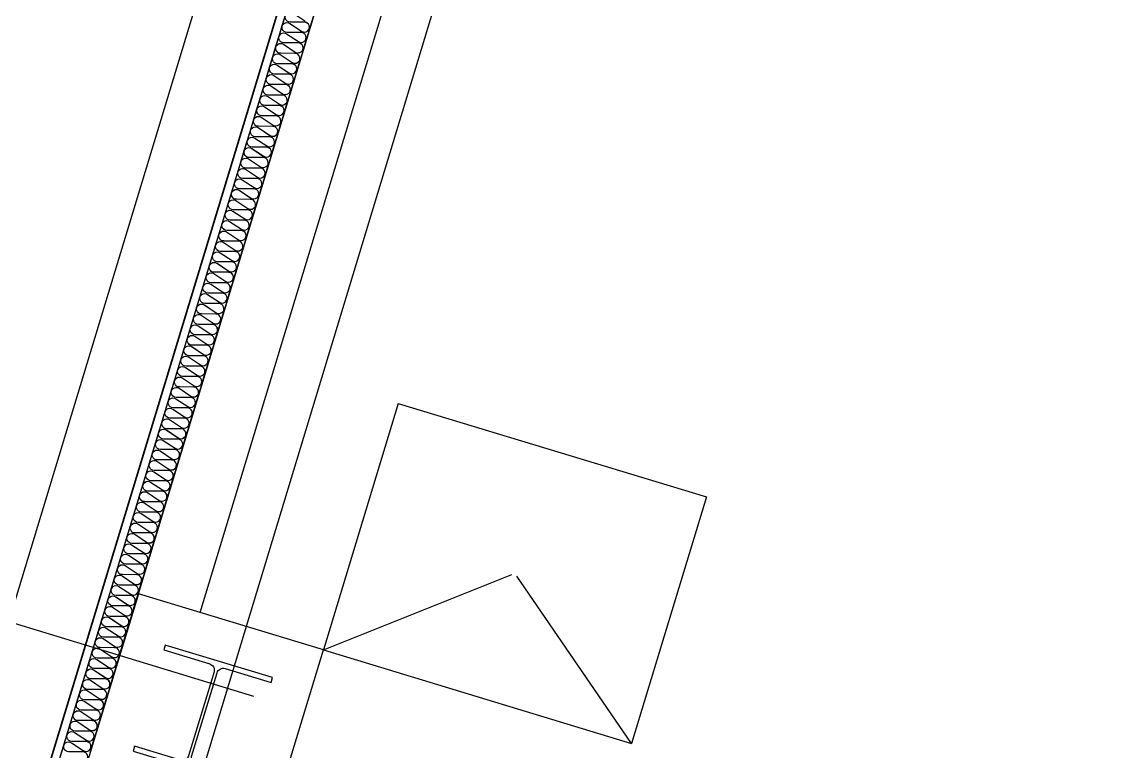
# Model space of a CAD drawing. Header units: metres. Extents: x 630750 to 860239, y 578133 to 726633.
# Drawn here: x 693418 to 696844, y 632231 to 634497 of the extents above; entities that cross this region are included whole.
import ezdxf

# ---------------------------------------------------------------- set-up
doc = ezdxf.new("R2010")
doc.units = ezdxf.units.M
doc.header["$LTSCALE"] = 300
doc.linetypes.add('CENTER', pattern=[50.8, 31.75, -6.35, 6.35, -6.35])
doc.linetypes.add('HIDDEN-1', pattern=[1.4, 0.35, -0.7, 0.35])
for name, color, linetype in [('A-CEN-1', 1, 'Continuous'), ('A-CON', 2, 'Continuous'), ('A-WAL-BLK', 3, 'Continuous'), ('A-WAL-DW', 7, 'Continuous'), ('IN', 8, 'Continuous'), ('KUK-F-LEVEL', 4, 'Continuous'), ('KUK-FUR-FIX', 6, 'Continuous'), ('KUK-WALL-DRYWALL', 4, 'Continuous'), ('KUK-WALL-FIN 1', 30, 'Continuous'), ('NP', 171, 'Continuous'), ('STEL', 3, 'Continuous'), ('STL', 3, 'Continuous')]:
    doc.layers.add(name, color=color, linetype=linetype)

# ---------------------------------------------------------------- blocks, each defined once
blk = doc.blocks.new('*U15')
at = {"layer": 'STEL'}
blk.add_lwpolyline([(25, -16, 0.414214), (5, -36), (5, -308, 0.414214), (25, -328), (174, -328), (174, -344), (-174, -344), (-174, -328), (-25, -328, 0.414214), (-5, -308), (-5, -36, 0.414214), (-25, -16), (-174, -16), (-174, 0), (174, 0), (174, -16)], format="xyb", close=True, dxfattribs=at)
blk = doc.blocks.new('*U17')
at = {"layer": 'IN'}
for points in [[(1.6, -0.741, 1.344031), (1.95, -0.741), (1.8, -0.241, -1.344031), (2.15, -0.241), (2, -0.741)], [(2, -0.741, 1.344031), (2.35, -0.741), (2.2, -0.241, -1.344031), (2.55, -0.241), (2.4, -0.741)], [(2.4, -0.741, 1.344031), (2.75, -0.741), (2.6, -0.241, -1.344031), (2.95, -0.241), (2.8, -0.741)], [(2.8, -0.741, 1.344031), (3.15, -0.741), (3, -0.241, -1.344031), (3.35, -0.241), (3.2, -0.741)], [(3.2, -0.741, 1.344031), (3.55, -0.741), (3.4, -0.241, -1.344031), (3.75, -0.241), (3.6, -0.741)], [(3.6, -0.741, 1.344031), (3.95, -0.741), (3.8, -0.241, -1.344031), (4.15, -0.241), (4, -0.741)], [(4, -0.741, 1.344031), (4.35, -0.741), (4.2, -0.241, -1.344031), (4.55, -0.241), (4.4, -0.741)], [(4.4, -0.741, 1.344031), (4.75, -0.741), (4.6, -0.241, -1.344031), (4.95, -0.241), (4.8, -0.741)], [(4.8, -0.741, 1.344031), (5.15, -0.741), (5, -0.241, -1.344031), (5.35, -0.241), (5.2, -0.741)], [(5.2, -0.741, 1.344031), (5.55, -0.741), (5.4, -0.241, -1.344031), (5.75, -0.241), (5.6, -0.741)], [(5.6, -0.741, 1.344031), (5.95, -0.741), (5.8, -0.241, -1.344031), (6.15, -0.241), (6, -0.741)], [(6, -0.741, 1.344031), (6.35, -0.741), (6.2, -0.241, -1.344031), (6.55, -0.241), (6.4, -0.741)], [(6.4, -0.741, 1.344031), (6.75, -0.741), (6.6, -0.241, -1.344031), (6.95, -0.241), (6.8, -0.741)], [(6.8, -0.741, 1.344031), (7.15, -0.741), (7, -0.241, -1.344031), (7.35, -0.241), (7.2, -0.741)], [(7.2, -0.741, 1.344031), (7.55, -0.741), (7.4, -0.241, -1.344031), (7.75, -0.241), (7.6, -0.741)], [(7.6, -0.741, 1.344031), (7.95, -0.741), (7.8, -0.241, -1.344031), (8.15, -0.241), (8, -0.741)], [(8, -0.741, 1.344031), (8.35, -0.741), (8.2, -0.241, -1.344031), (8.55, -0.241), (8.4, -0.741)], [(8.4, -0.741, 1.344031), (8.75, -0.741), (8.6, -0.241, -1.344031), (8.95, -0.241), (8.8, -0.741)], [(8.8, -0.741, 1.344031), (9.15, -0.741), (9, -0.241, -1.344031), (9.35, -0.241), (9.2, -0.741)], [(9.2, -0.741, 1.344031), (9.55, -0.741), (9.4, -0.241, -1.344031), (9.75, -0.241), (9.6, -0.741)], [(9.6, -0.741, 1.344031), (9.95, -0.741), (9.8, -0.241, -1.344031), (10.15, -0.241), (10, -0.741)], [(10, -0.741, 1.344031), (10.35, -0.741), (10.2, -0.241, -1.344031), (10.55, -0.241), (10.4, -0.741)], [(10.4, -0.741, 1.344031), (10.75, -0.741), (10.6, -0.241, -1.344031), (10.95, -0.241), (10.8, -0.741)], [(10.8, -0.741, 1.344031), (11.15, -0.741), (11, -0.241, -1.344031), (11.35, -0.241), (11.2, -0.741)], [(11.2, -0.741, 1.344031), (11.55, -0.741), (11.4, -0.241, -1.344031), (11.75, -0.241), (11.6, -0.741)], [(11.6, -0.741, 1.344031), (11.95, -0.741), (11.8, -0.241, -1.344031), (12.15, -0.241), (12, -0.741)], [(12, -0.741, 1.344031), (12.35, -0.741), (12.2, -0.241, -1.344031), (12.55, -0.241), (12.4, -0.741)], [(12.4, -0.741, 1.344031), (12.75, -0.741), (12.6, -0.241, -1.344031), (12.95, -0.241), (12.8, -0.741)], [(12.8, -0.741, 1.344031), (13.15, -0.741), (13, -0.241, -1.344031), (13.35, -0.241), (13.2, -0.741)], [(13.2, -0.741, 1.344031), (13.55, -0.741), (13.4, -0.241, -1.344031), (13.75, -0.241), (13.6, -0.741)], [(13.6, -0.741, 1.344031), (13.95, -0.741), (13.8, -0.241, -1.344031), (14.15, -0.241), (14, -0.741)], [(14, -0.741, 1.344031), (14.35, -0.741), (14.2, -0.241, -1.344031), (14.55, -0.241), (14.4, -0.741)], [(14.4, -0.741, 1.344031), (14.75, -0.741), (14.6, -0.241, -1.344031), (14.95, -0.241), (14.8, -0.741)], [(14.8, -0.741, 1.344031), (15.15, -0.741), (15, -0.241, -1.344031), (15.35, -0.241), (15.2, -0.741)], [(15.2, -0.741, 1.344031), (15.55, -0.741), (15.4, -0.241, -1.344031), (15.75, -0.241), (15.6, -0.741)], [(15.6, -0.741, 1.344031), (15.95, -0.741), (15.8, -0.241, -1.344031), (16.15, -0.241), (16, -0.741)], [(16, -0.741, 1.344031), (16.35, -0.741), (16.2, -0.241, -1.344031), (16.55, -0.241), (16.4, -0.741)], [(16.4, -0.741, 1.344031), (16.75, -0.741), (16.6, -0.241, -1.344031), (16.95, -0.241), (16.8, -0.741)], [(16.8, -0.741, 1.344031), (17.15, -0.741), (17, -0.241, -1.344031), (17.35, -0.241), (17.2, -0.741)], [(17.2, -0.741, 1.344031), (17.55, -0.741), (17.4, -0.241, -1.344031), (17.75, -0.241), (17.6, -0.741)], [(17.6, -0.741, 1.344031), (17.95, -0.741), (17.8, -0.241, -1.344031), (18.15, -0.241), (18, -0.741)], [(18, -0.741, 1.344031), (18.35, -0.741), (18.2, -0.241, -1.344031), (18.55, -0.241), (18.4, -0.741)], [(18.4, -0.741, 1.344031), (18.75, -0.741), (18.6, -0.241, -1.344031), (18.95, -0.241), (18.8, -0.741)], [(18.8, -0.741, 1.344031), (19.15, -0.741), (19, -0.241, -1.344031), (19.35, -0.241), (19.2, -0.741)], [(19.2, -0.741, 1.344031), (19.55, -0.741), (19.4, -0.241, -1.344031), (19.75, -0.241), (19.6, -0.741)], [(19.6, -0.741, 1.344031), (19.95, -0.741), (19.8, -0.241, -1.344031), (20.15, -0.241), (20, -0.741)], [(20, -0.741, 1.344031), (20.35, -0.741), (20.2, -0.241, -1.344031), (20.55, -0.241), (20.4, -0.741)], [(20.4, -0.741, 1.344031), (20.75, -0.741), (20.6, -0.241, -1.344031), (20.95, -0.241), (20.8, -0.741)], [(20.8, -0.741, 1.344031), (21.15, -0.741), (21, -0.241, -1.344031), (21.35, -0.241), (21.2, -0.741)], [(21.2, -0.741, 1.344031), (21.55, -0.741), (21.4, -0.241, -1.344031), (21.75, -0.241), (21.6, -0.741)], [(21.6, -0.741, 1.344031), (21.95, -0.741), (21.8, -0.241, -1.344031), (22.15, -0.241), (22, -0.741)], [(22, -0.741, 1.344031), (22.35, -0.741), (22.2, -0.241, -1.344031), (22.55, -0.241), (22.4, -0.741)], [(22.4, -0.741, 1.344031), (22.75, -0.741), (22.6, -0.241, -1.344031), (22.95, -0.241), (22.8, -0.741)], [(22.8, -0.741, 1.344031), (23.15, -0.741), (23, -0.241, -1.344031), (23.35, -0.241), (23.2, -0.741)], [(23.2, -0.741, 1.344031), (23.55, -0.741), (23.4, -0.241, -1.344031), (23.75, -0.241), (23.6, -0.741)], [(23.6, -0.741, 1.344031), (23.95, -0.741), (23.8, -0.241, -1.344031), (24.15, -0.241), (24, -0.741)], [(24, -0.741, 1.344031), (24.35, -0.741), (24.2, -0.241, -1.344031), (24.55, -0.241), (24.4, -0.741)], [(24.4, -0.741, 1.344031), (24.75, -0.741), (24.6, -0.241, -1.344031), (24.95, -0.241), (24.8, -0.741)], [(24.8, -0.741, 1.344031), (25.15, -0.741), (25, -0.241, -1.344031), (25.35, -0.241), (25.2, -0.741)], [(25.2, -0.741, 1.344031), (25.55, -0.741), (25.4, -0.241, -1.344031), (25.75, -0.241), (25.6, -0.741)], [(25.6, -0.741, 1.344031), (25.95, -0.741), (25.8, -0.241, -1.344031), (26.15, -0.241), (26, -0.741)], [(26, -0.741, 1.344031), (26.35, -0.741), (26.2, -0.241, -1.344031), (26.55, -0.241), (26.4, -0.741)], [(26.4, -0.741, 1.344031), (26.75, -0.741), (26.6, -0.241, -1.344031), (26.95, -0.241), (26.8, -0.741)], [(26.8, -0.741, 1.344031), (27.15, -0.741), (27, -0.241, -1.344031), (27.35, -0.241), (27.2, -0.741)], [(27.2, -0.741, 1.344031), (27.55, -0.741), (27.4, -0.241, -1.344031), (27.75, -0.241), (27.6, -0.741)], [(27.6, -0.741, 1.344031), (27.95, -0.741), (27.8, -0.241, -1.344031), (28.15, -0.241), (28, -0.741)], [(28, -0.741, 1.344031), (28.35, -0.741), (28.2, -0.241, -1.344031), (28.55, -0.241), (28.4, -0.741)], [(28.4, -0.741, 1.344031), (28.75, -0.741), (28.6, -0.241, -1.344031), (28.95, -0.241), (28.8, -0.741)], [(28.8, -0.741, 1.344031), (29.15, -0.741), (29, -0.241, -1.344031), (29.35, -0.241), (29.2, -0.741)], [(29.2, -0.741, 1.344031), (29.55, -0.741), (29.4, -0.241, -1.344031), (29.75, -0.241), (29.6, -0.741)], [(29.6, -0.741, 1.344031), (29.95, -0.741), (29.8, -0.241, -1.344031), (30.15, -0.241), (30, -0.741)]]:
    blk.add_lwpolyline(points, format="xyb", dxfattribs=at)
at = {"layer": 'NP'}
for p, q in [((1.6, 0), (2, 0)), ((2, 0), (2.4, 0)), ((2.4, 0), (2.8, 0)), ((2.8, 0), (3.2, 0)), ((3.2, 0), (3.6, 0)), ((3.6, 0), (4, 0)), ((4, 0), (4.4, 0)), ((4.4, 0), (4.8, 0)), ((4.8, 0), (5.2, 0)), ((5.2, 0), (5.6, 0)), ((5.6, 0), (6, 0)), ((6, 0), (6.4, 0)), ((6.4, 0), (6.8, 0)), ((6.8, 0), (7.2, 0)), ((7.2, 0), (7.6, 0)), ((7.6, 0), (8, 0)), ((8, 0), (8.4, 0)), ((8.4, 0), (8.8, 0)), ((8.8, 0), (9.2, 0)), ((9.2, 0), (9.6, 0)), ((9.6, 0), (10, 0)), ((10, 0), (10.4, 0)), ((10.4, 0), (10.8, 0)), ((10.8, 0), (11.2, 0)), ((11.2, 0), (11.6, 0)), ((11.6, 0), (12, 0)), ((12, 0), (12.4, 0)), ((12.4, 0), (12.8, 0)), ((12.8, 0), (13.2, 0)), ((13.2, 0), (13.6, 0)), ((13.6, 0), (14, 0)), ((14, 0), (14.4, 0)), ((14.4, 0), (14.8, 0)), ((14.8, 0), (15.2, 0)), ((15.2, 0), (15.6, 0)), ((15.6, 0), (16, 0)), ((16, 0), (16.4, 0)), ((16.4, 0), (16.8, 0)), ((16.8, 0), (17.2, 0)), ((17.2, 0), (17.6, 0)), ((17.6, 0), (18, 0)), ((18, 0), (18.4, 0)), ((18.4, 0), (18.8, 0)), ((18.8, 0), (19.2, 0)), ((19.2, 0), (19.6, 0)), ((19.6, 0), (20, 0)), ((20, 0), (20.4, 0)), ((20.4, 0), (20.8, 0)), ((20.8, 0), (21.2, 0)), ((21.2, 0), (21.6, 0)), ((21.6, 0), (22, 0)), ((22, 0), (22.4, 0)), ((22.4, 0), (22.8, 0)), ((22.8, 0), (23.2, 0)), ((23.2, 0), (23.6, 0)), ((23.6, 0), (24, 0)), ((24, 0), (24.4, 0)), ((24.4, 0), (24.8, 0)), ((24.8, 0), (25.2, 0)), ((25.2, 0), (25.6, 0)), ((25.6, 0), (26, 0)), ((26, 0), (26.4, 0)), ((26.4, 0), (26.8, 0)), ((26.8, 0), (27.2, 0)), ((27.2, 0), (27.6, 0)), ((27.6, 0), (28, 0)), ((28, 0), (28.4, 0)), ((28.4, 0), (28.8, 0)), ((28.8, 0), (29.2, 0)), ((29.2, 0), (29.6, 0)), ((29.6, 0), (30, 0)), ((2, -1), (2.4, -1)), ((2.4, -1), (2.8, -1)), ((2.8, -1), (3.2, -1)), ((3.2, -1), (3.6, -1)), ((3.6, -1), (4, -1)), ((4, -1), (4.4, -1)), ((4.4, -1), (4.8, -1)), ((4.8, -1), (5.2, -1)), ((5.2, -1), (5.6, -1)), ((5.6, -1), (6, -1)), ((6, -1), (6.4, -1)), ((6.4, -1), (6.8, -1)), ((6.8, -1), (7.2, -1)), ((7.2, -1), (7.6, -1)), ((7.6, -1), (8, -1)), ((8, -1), (8.4, -1)), ((8.4, -1), (8.8, -1)), ((8.8, -1), (9.2, -1)), ((9.2, -1), (9.6, -1)), ((9.6, -1), (10, -1)), ((10, -1), (10.4, -1)), ((10.4, -1), (10.8, -1)), ((10.8, -1), (11.2, -1)), ((11.2, -1), (11.6, -1)), ((11.6, -1), (12, -1)), ((12, -1), (12.4, -1)), ((12.4, -1), (12.8, -1)), ((12.8, -1), (13.2, -1)), ((13.2, -1), (13.6, -1)), ((13.6, -1), (14, -1)), ((14, -1), (14.4, -1)), ((14.4, -1), (14.8, -1)), ((14.8, -1), (15.2, -1)), ((15.2, -1), (15.6, -1)), ((15.6, -1), (16, -1)), ((16, -1), (16.4, -1)), ((16.4, -1), (16.8, -1)), ((16.8, -1), (17.2, -1)), ((17.2, -1), (17.6, -1)), ((17.6, -1), (18, -1)), ((18, -1), (18.4, -1)), ((18.4, -1), (18.8, -1)), ((18.8, -1), (19.2, -1)), ((19.2, -1), (19.6, -1)), ((19.6, -1), (20, -1)), ((20, -1), (20.4, -1)), ((20.4, -1), (20.8, -1)), ((20.8, -1), (21.2, -1)), ((21.2, -1), (21.6, -1)), ((21.6, -1), (22, -1)), ((22, -1), (22.4, -1)), ((22.4, -1), (22.8, -1)), ((22.8, -1), (23.2, -1)), ((23.2, -1), (23.6, -1)), ((23.6, -1), (24, -1)), ((24, -1), (24.4, -1)), ((24.4, -1), (24.8, -1)), ((24.8, -1), (25.2, -1)), ((25.2, -1), (25.6, -1)), ((25.6, -1), (26, -1)), ((26, -1), (26.4, -1)), ((26.4, -1), (26.8, -1)), ((26.8, -1), (27.2, -1)), ((27.2, -1), (27.6, -1)), ((27.6, -1), (28, -1)), ((28, -1), (28.4, -1)), ((28.4, -1), (28.8, -1)), ((28.8, -1), (29.2, -1)), ((29.2, -1), (29.6, -1)), ((29.6, -1), (30, -1)), ((30, -1), (30.4, -1))]:
    blk.add_line(p, q, dxfattribs=at)

msp = doc.modelspace()

# ---------------------------------------------------------------- linework, layer by layer
at = {"layer": 'A-CEN-1', "linetype": 'Continuous'}
msp.add_line((688297.7, 613453.4), (696754.2, 641322), dxfattribs=at)
at = {"layer": 'A-CEN-1', "linetype": 'CENTER'}
msp.add_line((681375.9, 636276.6), (739202.5, 618729.6), dxfattribs=at)
at = {"layer": 'A-CON'}
msp.add_lwpolyline([(694353.1, 632547.8), (693778.9, 632722), (693604.7, 632147.9), (694178.8, 631973.7)], close=True, dxfattribs=at)
msp.add_lwpolyline([(694353.1, 632547.8), (693778.9, 632722), (693604.7, 632147.9), (694178.8, 631973.7)], close=True, dxfattribs=at)
at = {"layer": 'A-WAL-BLK'}
for p, q in [((693778.8, 632722.1), (695782.4, 639324.8)), ((693778.8, 632722.1), (695782.4, 639324.8)), ((693970.2, 632664), (694928.4, 635821.8)), ((693970.2, 632664), (694928.4, 635821.8))]:
    msp.add_line(p, q, dxfattribs=at)
at = {"layer": 'A-WAL-DW'}
msp.add_line((693498.6, 632091.3), (695824.7, 639757.1), dxfattribs=at)
msp.add_line((693498.6, 632091.3), (695824.7, 639757.1), dxfattribs=at)
at = {"layer": 'IN'}
for points in [[(694285.6, 634469.1, 1.344031), (694294.2, 634497.4), (694250, 634497.6, -1.344031), (694258.6, 634525.9), (694295.4, 634501.5)], [(694275.8, 634436.7, 1.344031), (694284.4, 634465), (694240.2, 634465.2, -1.344031), (694248.8, 634493.5), (694285.6, 634469.1)], [(694266, 634404.3, 1.344031), (694274.6, 634432.7), (694230.4, 634432.8, -1.344031), (694239, 634461.1), (694275.8, 634436.7)], [(694256.1, 634371.9, 1.344031), (694264.7, 634400.3), (694220.6, 634400.4, -1.344031), (694229.2, 634428.8), (694266, 634404.3)], [(694246.3, 634339.6, 1.344031), (694254.9, 634367.9), (694210.7, 634368, -1.344031), (694219.3, 634396.4), (694256.1, 634371.9)], [(694236.5, 634307.2, 1.344031), (694245.1, 634335.5), (694200.9, 634335.7, -1.344031), (694209.5, 634364), (694246.3, 634339.6)], [(694226.7, 634274.8, 1.344031), (694235.3, 634303.1), (694191.1, 634303.3, -1.344031), (694199.7, 634331.6), (694236.5, 634307.2)], [(694216.8, 634242.4, 1.344031), (694225.4, 634270.8), (694181.3, 634270.9, -1.344031), (694189.9, 634299.2), (694226.7, 634274.8)], [(694207, 634210.1, 1.344031), (694215.6, 634238.4), (694171.4, 634238.5, -1.344031), (694180, 634266.9), (694216.8, 634242.4)], [(694197.2, 634177.7, 1.344031), (694205.8, 634206), (694161.6, 634206.1, -1.344031), (694170.2, 634234.5), (694207, 634210.1)], [(694187.4, 634145.3, 1.344031), (694196, 634173.6), (694151.8, 634173.8, -1.344031), (694160.4, 634202.1), (694197.2, 634177.7)], [(694167.7, 634080.5, 1.344031), (694176.3, 634108.9), (694132.1, 634109, -1.344031), (694140.7, 634137.3), (694177.5, 634112.9)], [(694177.5, 634112.9, 1.344031), (694186.1, 634141.3), (694142, 634141.4, -1.344031), (694150.6, 634169.7), (694187.4, 634145.3)], [(694157.9, 634048.2, 1.344031), (694166.5, 634076.5), (694122.3, 634076.6, -1.344031), (694130.9, 634105), (694167.7, 634080.5)], [(694148.1, 634015.8, 1.344031), (694156.7, 634044.1), (694112.5, 634044.3, -1.344031), (694121.1, 634072.6), (694157.9, 634048.2)], [(694138.2, 633983.4, 1.344031), (694146.8, 634011.7), (694102.7, 634011.9, -1.344031), (694111.3, 634040.2), (694148.1, 634015.8)], [(694128.4, 633951, 1.344031), (694137, 633979.4), (694092.8, 633979.5, -1.344031), (694101.4, 634007.8), (694138.2, 633983.4)], [(694118.6, 633918.6, 1.344031), (694127.2, 633947), (694083, 633947.1, -1.344031), (694091.6, 633975.5), (694128.4, 633951)], [(694108.8, 633886.3, 1.344031), (694117.4, 633914.6), (694073.2, 633914.7, -1.344031), (694081.8, 633943.1), (694118.6, 633918.6)], [(694098.9, 633853.9, 1.344031), (694107.5, 633882.2), (694063.4, 633882.4, -1.344031), (694072, 633910.7), (694108.8, 633886.3)], [(694089.1, 633821.5, 1.344031), (694097.7, 633849.8), (694053.5, 633850, -1.344031), (694062.1, 633878.3), (694098.9, 633853.9)], [(694079.3, 633789.1, 1.344031), (694087.9, 633817.5), (694043.7, 633817.6, -1.344031), (694052.3, 633845.9), (694089.1, 633821.5)], [(694069.5, 633756.8, 1.344031), (694078.1, 633785.1), (694033.9, 633785.2, -1.344031), (694042.5, 633813.6), (694079.3, 633789.1)], [(694059.6, 633724.4, 1.344031), (694068.2, 633752.7), (694024.1, 633752.8, -1.344031), (694032.7, 633781.2), (694069.5, 633756.8)], [(694049.8, 633692, 1.344031), (694058.4, 633720.3), (694014.2, 633720.5, -1.344031), (694022.8, 633748.8), (694059.6, 633724.4)], [(694040, 633659.6, 1.344031), (694048.6, 633688), (694004.4, 633688.1, -1.344031), (694013, 633716.4), (694049.8, 633692)], [(694030.2, 633627.2, 1.344031), (694038.8, 633655.6), (693994.6, 633655.7, -1.344031), (694003.2, 633684), (694040, 633659.6)], [(694020.3, 633594.9, 1.344031), (694028.9, 633623.2), (693984.8, 633623.3, -1.344031), (693993.4, 633651.7), (694030.2, 633627.2)], [(694010.5, 633562.5, 1.344031), (694019.1, 633590.8), (693974.9, 633591, -1.344031), (693983.5, 633619.3), (694020.3, 633594.9)], [(693990.9, 633497.7, 1.344031), (693999.5, 633526.1), (693955.3, 633526.2, -1.344031), (693963.9, 633554.5), (694000.7, 633530.1)], [(694000.7, 633530.1, 1.344031), (694009.3, 633558.4), (693965.1, 633558.6, -1.344031), (693973.7, 633586.9), (694010.5, 633562.5)], [(693981, 633465.3, 1.344031), (693989.6, 633493.7), (693945.5, 633493.8, -1.344031), (693954.1, 633522.1), (693990.9, 633497.7)], [(693971.2, 633433, 1.344031), (693979.8, 633461.3), (693935.6, 633461.4, -1.344031), (693944.2, 633489.8), (693981, 633465.3)], [(693961.4, 633400.6, 1.344031), (693970, 633428.9), (693925.8, 633429.1, -1.344031), (693934.4, 633457.4), (693971.2, 633433)], [(693951.6, 633368.2, 1.344031), (693960.2, 633396.5), (693916, 633396.7, -1.344031), (693924.6, 633425), (693961.4, 633400.6)], [(693941.7, 633335.8, 1.344031), (693950.3, 633364.2), (693906.2, 633364.3, -1.344031), (693914.8, 633392.6), (693951.6, 633368.2)], [(693931.9, 633303.5, 1.344031), (693940.5, 633331.8), (693896.3, 633331.9, -1.344031), (693904.9, 633360.3), (693941.7, 633335.8)], [(693922.1, 633271.1, 1.344031), (693930.7, 633299.4), (693886.5, 633299.5, -1.344031), (693895.1, 633327.9), (693931.9, 633303.5)], [(693912.3, 633238.7, 1.344031), (693920.9, 633267), (693876.7, 633267.2, -1.344031), (693885.3, 633295.5), (693922.1, 633271.1)], [(693902.4, 633206.3, 1.344031), (693911, 633234.7), (693866.9, 633234.8, -1.344031), (693875.5, 633263.1), (693912.3, 633238.7)], [(693892.6, 633173.9, 1.344031), (693901.2, 633202.3), (693857, 633202.4, -1.344031), (693865.6, 633230.7), (693902.4, 633206.3)], [(693882.8, 633141.6, 1.344031), (693891.4, 633169.9), (693847.2, 633170, -1.344031), (693855.8, 633198.4), (693892.6, 633173.9)], [(693873, 633109.2, 1.344031), (693881.6, 633137.5), (693837.4, 633137.7, -1.344031), (693846, 633166), (693882.8, 633141.6)], [(693863.1, 633076.8, 1.344031), (693871.7, 633105.1), (693827.6, 633105.3, -1.344031), (693836.2, 633133.6), (693873, 633109.2)], [(693853.3, 633044.4, 1.344031), (693861.9, 633072.8), (693817.7, 633072.9, -1.344031), (693826.3, 633101.2), (693863.1, 633076.8)], [(693843.5, 633012, 1.344031), (693852.1, 633040.4), (693807.9, 633040.5, -1.344031), (693816.5, 633068.8), (693853.3, 633044.4)], [(693833.7, 632979.7, 1.344031), (693842.3, 633008), (693798.1, 633008.1, -1.344031), (693806.7, 633036.5), (693843.5, 633012)], [(693814, 632914.9, 1.344031), (693822.6, 632943.2), (693778.4, 632943.4, -1.344031), (693787, 632971.7), (693823.8, 632947.3)], [(693823.8, 632947.3, 1.344031), (693832.4, 632975.6), (693788.3, 632975.8, -1.344031), (693796.9, 633004.1), (693833.7, 632979.7)], [(693804.2, 632882.5, 1.344031), (693812.8, 632910.9), (693768.6, 632911, -1.344031), (693777.2, 632939.3), (693814, 632914.9)], [(693794.4, 632850.2, 1.344031), (693803, 632878.5), (693758.8, 632878.6, -1.344031), (693767.4, 632907), (693804.2, 632882.5)], [(693784.5, 632817.8, 1.344031), (693793.1, 632846.1), (693749, 632846.2, -1.344031), (693757.6, 632874.6), (693794.4, 632850.2)], [(693774.7, 632785.4, 1.344031), (693783.3, 632813.7), (693739.1, 632813.9, -1.344031), (693747.7, 632842.2), (693784.5, 632817.8)], [(693764.9, 632753, 1.344031), (693773.5, 632781.3), (693729.3, 632781.5, -1.344031), (693737.9, 632809.8), (693774.7, 632785.4)], [(693755.1, 632720.6, 1.344031), (693763.7, 632749), (693719.5, 632749.1, -1.344031), (693728.1, 632777.4), (693764.9, 632753)], [(693745.2, 632688.3, 1.344031), (693753.8, 632716.6), (693709.7, 632716.7, -1.344031), (693718.3, 632745.1), (693755.1, 632720.6)], [(693735.4, 632655.9, 1.344031), (693744, 632684.2), (693699.8, 632684.4, -1.344031), (693708.4, 632712.7), (693745.2, 632688.3)], [(693725.6, 632623.5, 1.344031), (693734.2, 632651.8), (693690, 632652, -1.344031), (693698.6, 632680.3), (693735.4, 632655.9)], [(693715.8, 632591.1, 1.344031), (693724.4, 632619.5), (693680.2, 632619.6, -1.344031), (693688.8, 632647.9), (693725.6, 632623.5)], [(693705.9, 632558.7, 1.344031), (693714.5, 632587.1), (693670.4, 632587.2, -1.344031), (693679, 632615.5), (693715.8, 632591.1)], [(693696.1, 632526.4, 1.344031), (693704.7, 632554.7), (693660.5, 632554.8, -1.344031), (693669.1, 632583.2), (693705.9, 632558.7)], [(693686.3, 632494, 1.344031), (693694.9, 632522.3), (693650.7, 632522.5, -1.344031), (693659.3, 632550.8), (693696.1, 632526.4)], [(693676.5, 632461.6, 1.344031), (693685.1, 632489.9), (693640.9, 632490.1, -1.344031), (693649.5, 632518.4), (693686.3, 632494)], [(693666.6, 632429.2, 1.344031), (693675.2, 632457.6), (693631.1, 632457.7, -1.344031), (693639.7, 632486), (693676.5, 632461.6)], [(693656.8, 632396.9, 1.344031), (693665.4, 632425.2), (693621.2, 632425.3, -1.344031), (693629.8, 632453.7), (693666.6, 632429.2)], [(693637.2, 632332.1, 1.344031), (693645.8, 632360.4), (693601.6, 632360.6, -1.344031), (693610.2, 632388.9), (693647, 632364.5)], [(693647, 632364.5, 1.344031), (693655.6, 632392.8), (693611.4, 632392.9, -1.344031), (693620, 632421.3), (693656.8, 632396.9)], [(693627.3, 632299.7, 1.344031), (693635.9, 632328), (693591.8, 632328.2, -1.344031), (693600.4, 632356.5), (693637.2, 632332.1)], [(693617.5, 632267.3, 1.344031), (693626.1, 632295.7), (693581.9, 632295.8, -1.344031), (693590.5, 632324.1), (693627.3, 632299.7)], [(693607.7, 632235, 1.344031), (693616.3, 632263.3), (693572.1, 632263.4, -1.344031), (693580.7, 632291.8), (693617.5, 632267.3)], [(693597.9, 632202.6, 1.344031), (693606.5, 632230.9), (693562.3, 632231.1, -1.344031), (693570.9, 632259.4), (693607.7, 632235)]]:
    msp.add_lwpolyline(points, format="xyb", dxfattribs=at)
at = {"layer": 'KUK-F-LEVEL', "color": 6}
for p, q in [((694585.3, 633313.4), (694353.1, 632547.8)), ((694585.3, 633313.4), (695542.3, 633023)), ((695542.3, 633023), (695310, 632257.5)), ((694353.1, 632547.8), (695310, 632257.5))]:
    msp.add_line(p, q, dxfattribs=at)
at = {"layer": 'KUK-F-LEVEL', "color": 8, "linetype": 'HIDDEN-1', "ltscale": 6}
for p, q in [((695310, 632257.5), (694585.3, 633313.4)), ((694353.1, 632547.8), (695542.3, 633023))]:
    msp.add_line(p, q, dxfattribs=at)
at = {"layer": 'KUK-FUR-FIX', "color": 4}
msp.add_line((693155.7, 631908.4), (695518, 639693.4), dxfattribs=at)
at = {"layer": 'KUK-WALL-DRYWALL'}
for points in [[(700156.9, 638467.6), (697823.8, 630778.8), (693498.6, 632091.3), (695824.7, 639757.1)], [(697824.2, 630779.1), (693498.7, 632091.7), (695824.7, 639757.1)]]:
    msp.add_lwpolyline(points, dxfattribs=at)
at = {"layer": 'KUK-WALL-FIN 1'}
msp.add_line((693467.5, 632075), (695800.8, 639764.4), dxfattribs=at)
at = {"layer": 'KUK-WALL-FIN 1', "color": 133, "linetype": 'ByBlock'}
msp.add_line((695757.2, 639620.7, 0), (693465.6, 632075.6, 0), dxfattribs=at)
at = {"layer": 'NP'}
for p, q in [((694316.4, 634495.1), (694326.2, 634527.5)), ((694215.8, 634454.9), (694225.6, 634487.3)), ((694306.6, 634462.7), (694316.4, 634495.1)), ((694206, 634422.5), (694215.8, 634454.9)), ((694296.8, 634430.3), (694306.6, 634462.7)), ((694196.2, 634390.1), (694206, 634422.5)), ((694286.9, 634398), (694296.8, 634430.3)), ((694186.3, 634357.8), (694196.2, 634390.1)), ((694277.1, 634365.6), (694286.9, 634398)), ((694176.5, 634325.4), (694186.3, 634357.8)), ((694267.3, 634333.2), (694277.1, 634365.6)), ((694166.7, 634293), (694176.5, 634325.4)), ((694257.5, 634300.8), (694267.3, 634333.2)), ((694156.9, 634260.6), (694166.7, 634293)), ((694247.6, 634268.4), (694257.5, 634300.8)), ((694147, 634228.3), (694156.9, 634260.6)), ((694237.8, 634236.1), (694247.6, 634268.4)), ((694137.2, 634195.9), (694147, 634228.3)), ((694228, 634203.7), (694237.8, 634236.1)), ((694127.4, 634163.5), (694137.2, 634195.9)), ((694218.2, 634171.3), (694228, 634203.7)), ((694117.6, 634131.1), (694127.4, 634163.5)), ((694208.3, 634138.9), (694218.2, 634171.3)), ((694107.7, 634098.7), (694117.6, 634131.1)), ((694188.7, 634074.2), (694198.5, 634106.6)), ((694198.5, 634106.6), (694208.3, 634138.9)), ((694097.9, 634066.4), (694107.7, 634098.7)), ((694178.9, 634041.8), (694188.7, 634074.2)), ((694088.1, 634034), (694097.9, 634066.4)), ((694169, 634009.4), (694178.9, 634041.8)), ((694078.3, 634001.6), (694088.1, 634034)), ((694159.2, 633977), (694169, 634009.4)), ((694058.6, 633936.8), (694068.4, 633969.2)), ((694068.4, 633969.2), (694078.3, 634001.6)), ((694149.4, 633944.7), (694159.2, 633977)), ((694048.8, 633904.5), (694058.6, 633936.8)), ((694139.6, 633912.3), (694149.4, 633944.7)), ((694039, 633872.1), (694048.8, 633904.5)), ((694129.7, 633879.9), (694139.6, 633912.3)), ((694029.1, 633839.7), (694039, 633872.1)), ((694119.9, 633847.5), (694129.7, 633879.9)), ((694019.3, 633807.3), (694029.1, 633839.7)), ((694110.1, 633815.1), (694119.9, 633847.5)), ((694009.5, 633775), (694019.3, 633807.3)), ((694100.3, 633782.8), (694110.1, 633815.1)), ((693999.7, 633742.6), (694009.5, 633775)), ((694090.4, 633750.4), (694100.3, 633782.8)), ((693989.8, 633710.2), (693999.7, 633742.6)), ((694080.6, 633718), (694090.4, 633750.4)), ((693980, 633677.8), (693989.8, 633710.2)), ((694070.8, 633685.6), (694080.6, 633718)), ((693970.2, 633645.4), (693980, 633677.8)), ((694061, 633653.3), (694070.8, 633685.6)), ((693960.4, 633613.1), (693970.2, 633645.4)), ((694051.1, 633620.9), (694061, 633653.3)), ((693950.5, 633580.7), (693960.4, 633613.1)), ((694041.3, 633588.5), (694051.1, 633620.9)), ((693940.7, 633548.3), (693950.5, 633580.7)), ((694031.5, 633556.1), (694041.3, 633588.5)), ((693930.9, 633515.9), (693940.7, 633548.3)), ((694011.8, 633491.4), (694021.7, 633523.7)), ((694021.7, 633523.7), (694031.5, 633556.1)), ((693921.1, 633483.5), (693930.9, 633515.9)), ((694002, 633459), (694011.8, 633491.4)), ((693911.2, 633451.2), (693921.1, 633483.5)), ((693992.2, 633426.6), (694002, 633459)), ((693901.4, 633418.8), (693911.2, 633451.2)), ((693982.4, 633394.2), (693992.2, 633426.6)), ((693881.8, 633354), (693891.6, 633386.4)), ((693891.6, 633386.4), (693901.4, 633418.8)), ((693972.5, 633361.8), (693982.4, 633394.2)), ((693871.9, 633321.7), (693881.8, 633354)), ((693962.7, 633329.5), (693972.5, 633361.8)), ((693862.1, 633289.3), (693871.9, 633321.7)), ((693952.9, 633297.1), (693962.7, 633329.5)), ((693852.3, 633256.9), (693862.1, 633289.3)), ((693943.1, 633264.7), (693952.9, 633297.1)), ((693842.5, 633224.5), (693852.3, 633256.9)), ((693933.2, 633232.3), (693943.1, 633264.7)), ((693832.6, 633192.1), (693842.5, 633224.5)), ((693923.4, 633200), (693933.2, 633232.3)), ((693822.8, 633159.8), (693832.6, 633192.1)), ((693913.6, 633167.6), (693923.4, 633200)), ((693813, 633127.4), (693822.8, 633159.8)), ((693903.8, 633135.2), (693913.6, 633167.6)), ((693803.2, 633095), (693813, 633127.4)), ((693893.9, 633102.8), (693903.8, 633135.2)), ((693793.3, 633062.6), (693803.2, 633095)), ((693884.1, 633070.4), (693893.9, 633102.8)), ((693783.5, 633030.2), (693793.3, 633062.6)), ((693874.3, 633038.1), (693884.1, 633070.4)), ((693773.7, 632997.9), (693783.5, 633030.2)), ((693864.5, 633005.7), (693874.3, 633038.1)), ((693763.9, 632965.5), (693773.7, 632997.9)), ((693854.6, 632973.3), (693864.5, 633005.7)), ((693754, 632933.1), (693763.9, 632965.5)), ((693835, 632908.5), (693844.8, 632940.9)), ((693844.8, 632940.9), (693854.6, 632973.3)), ((693744.2, 632900.7), (693754, 632933.1)), ((693825.2, 632876.2), (693835, 632908.5)), ((693734.4, 632868.4), (693744.2, 632900.7)), ((693815.3, 632843.8), (693825.2, 632876.2)), ((693724.6, 632836), (693734.4, 632868.4)), ((693805.5, 632811.4), (693815.3, 632843.8)), ((693704.9, 632771.2), (693714.7, 632803.6)), ((693714.7, 632803.6), (693724.6, 632836)), ((693795.7, 632779), (693805.5, 632811.4)), ((693695.1, 632738.8), (693704.9, 632771.2)), ((693785.9, 632746.7), (693795.7, 632779)), ((693685.3, 632706.5), (693695.1, 632738.8)), ((693776, 632714.3), (693785.9, 632746.7)), ((693675.4, 632674.1), (693685.3, 632706.5)), ((693766.2, 632681.9), (693776, 632714.3)), ((693665.6, 632641.7), (693675.4, 632674.1)), ((693756.4, 632649.5), (693766.2, 632681.9)), ((693655.8, 632609.3), (693665.6, 632641.7)), ((693746.6, 632617.1), (693756.4, 632649.5)), ((693646, 632576.9), (693655.8, 632609.3)), ((693736.7, 632584.8), (693746.6, 632617.1)), ((693636.1, 632544.6), (693646, 632576.9)), ((693726.9, 632552.4), (693736.7, 632584.8)), ((693626.3, 632512.2), (693636.1, 632544.6)), ((693717.1, 632520), (693726.9, 632552.4)), ((693616.5, 632479.8), (693626.3, 632512.2)), ((693707.3, 632487.6), (693717.1, 632520)), ((693606.7, 632447.4), (693616.5, 632479.8)), ((693697.4, 632455.2), (693707.3, 632487.6)), ((693596.8, 632415.1), (693606.7, 632447.4)), ((693687.6, 632422.9), (693697.4, 632455.2)), ((693587, 632382.7), (693596.8, 632415.1)), ((693677.8, 632390.5), (693687.6, 632422.9)), ((693577.2, 632350.3), (693587, 632382.7)), ((693658.1, 632325.7), (693668, 632358.1)), ((693668, 632358.1), (693677.8, 632390.5)), ((693567.4, 632317.9), (693577.2, 632350.3)), ((693648.3, 632293.4), (693658.1, 632325.7)), ((693557.5, 632285.5), (693567.4, 632317.9)), ((693638.5, 632261), (693648.3, 632293.4)), ((693547.7, 632253.2), (693557.5, 632285.5)), ((693628.7, 632228.6), (693638.5, 632261)), ((693537.9, 632220.8), (693547.7, 632253.2))]:
    msp.add_line(p, q, dxfattribs=at)

# ---------------------------------------------------------------- block references
at = {"layer": 'IN', "xscale": 84.59110329682846, "yscale": 84.59110329682846, "zscale": 84.59110329682846, "rotation": 73.12000000003309}
msp.add_blockref('*U17', (693498.6, 632091.3), dxfattribs=at)
at = {"layer": 'STL', "xscale": -1, "rotation": 343.1200000021422}
msp.add_blockref('*U15', (694028.8, 632512.5), dxfattribs=at)
msp.add_blockref('*U15', (694028.8, 632512.5), dxfattribs=at)

doc.saveas('drawing.dxf')
